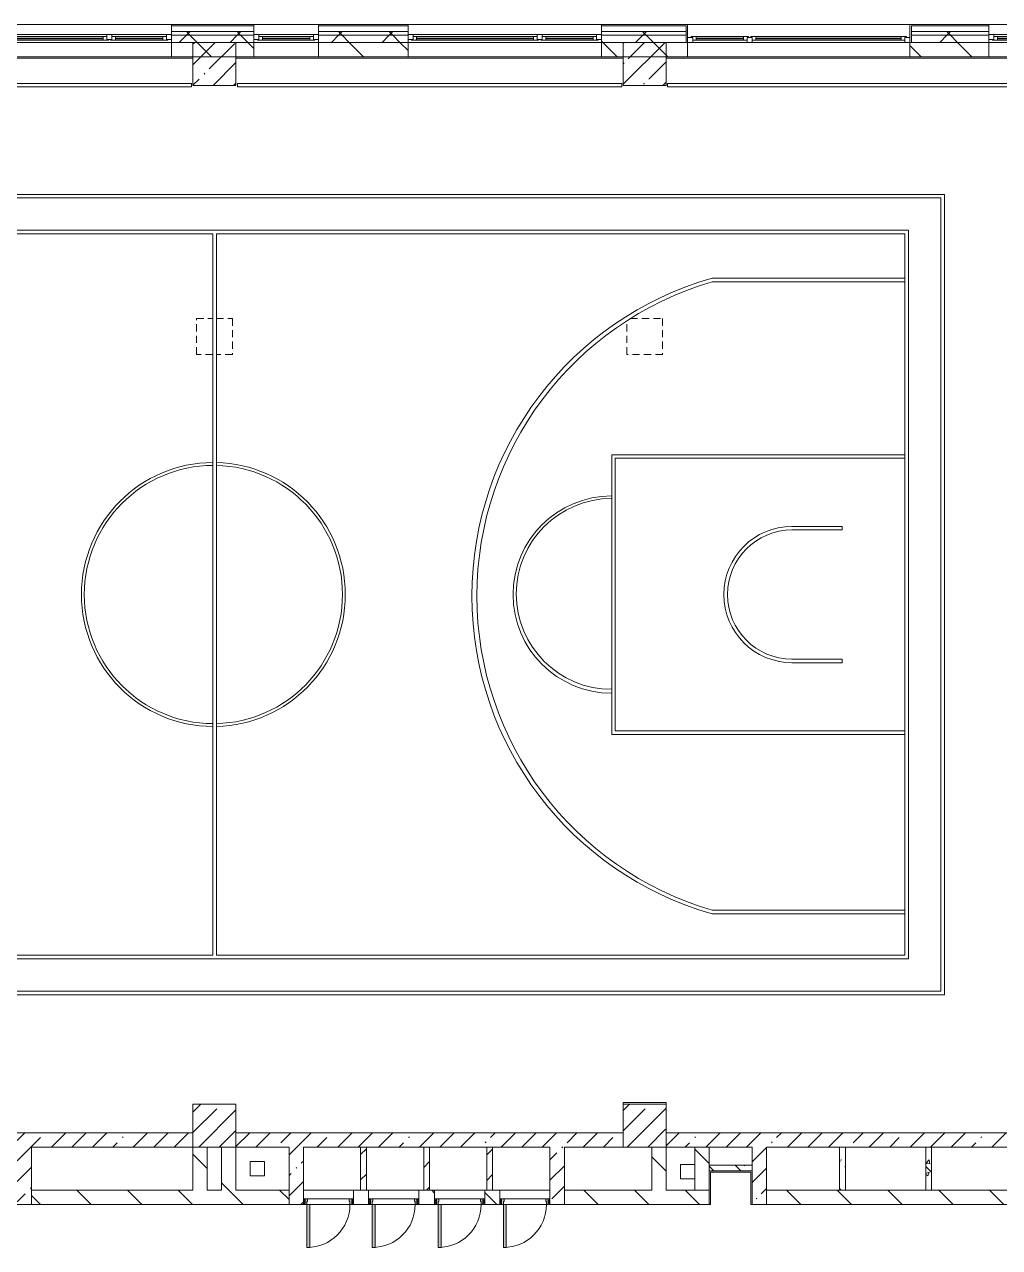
# Model space of a CAD drawing. Header units: millimetres. Extents: x 81663 to 277412, y -8553 to 29000.
# Drawn here: x 200038 to 213638, y 10300 to 27350 of the extents above; entities that cross this region are included whole.
import ezdxf

# ---------------------------------------------------------------- set-up
doc = ezdxf.new("R2010")
doc.units = ezdxf.units.MM
doc.linetypes.add('200_ШТРИХ__ш1_п0_6_', pattern=[160, 100, -60])
for name, color, linetype, lineweight in [('A-DETL-MBND', 7, '200_ШТРИХ__ш1_п0_6_', 9), ('A-GLAZ-2', 7, 'Continuous', 5), ('A-WALL', 7, 'Continuous', 9), ('A-WALL-4', 7, 'Continuous', 5), ('I-WALL-3', 7, 'Continuous', 5), ('S-COLS-1', 7, 'Continuous', 5)]:
    doc.layers.add(name, color=color, linetype=linetype, lineweight=lineweight)
for name, color, linetype, lineweight, true_color in [('A-DOOR-2', 7, 'Continuous', 5, 0xe2e2e2), ('A-DOOR-3', 7, 'Continuous', 5, 0xaaaaaa), ('A-DOOR-FRAM-1', 7, 'Continuous', 5, 0xe2e2e2), ('A-DOOR-FRAM-3', 7, 'Continuous', 5, 0xaaaaaa), ('A-FLOR-2', 7, 'Continuous', 5, 0xaaaaaa), ('I-WALL-5', 7, 'Continuous', 5, 0x787878)]:
    doc.layers.add(name, color=color, linetype=linetype, lineweight=lineweight, true_color=true_color)
pattern_1 = [(135, (148228.23, 0), (-353.5534, -353.5534), [])]
pattern_2 = [(45, (148228.23, 0), (-285.1231, 285.1231), []), (45, (148513.35, 0), (-285.1231, 285.1231), [504.031, -100.806, 16.764, -84.042])]
pattern_3 = [(45, (148228.23, 0), (-353.5534, 353.5534), []), (135, (148228.23, 0), (-353.5534, -353.5534), [])]
pattern_4 = [(135, (148228.23, 0), (-377.1708, -377.1708), [533.4, -88.9, 17.78, -88.9]), (135, (148228.23, 376.94), (-377.1708, -377.1708), []), (50, (148228.23, 0), (637.6445, -55.7866), [66.675, -733.425]), (355, (148228.2, 0), (-123.3494, 668.699), [53.34, -586.74]), (100.451, (148281.37, -4.65), (514.299, 612.908), [56.665, -623.315]), (46.184, (148228.2, 177.8), (948.776, -147.15), [100.012, -1100.137]), (96.636, (148307.3, 165.5), (830.909, 865.997), [84.998, -934.973]), (351.184, (148228.2, 177.8), (830.918, 865.988), [80.01, -880.11]), (21, (148317.13, 133.35), (530.6506, -357.9283), [66.675, -733.425]), (326, (148317.1, 133.35), (216.308, 644.6585), [53.34, -586.74]), (71.451, (148361.35, 103.5), (746.9596, 286.7243), [56.665, -623.315]), (37.5, (148228.23, 0), (10.8105, 295.9426), [16.764, -562.864, 16.764, -578.866, -588.962]), (37.5, (148228.23, 0), (10.8105, 295.9426), [-1175.258, 16.764, -572.198]), (7.5, (148228.23, 0), (233.8692, 350.6318), [16.764, -322.834, 16.764, -549.529, -224.472]), (7.5, (148228.23, 0), (233.8692, 350.6318), [-905.891, 16.764, -207.708]), (327.5, (148029.98, 0), (474.5678, -20.0513), [16.764, -205.486, 16.764, -676.656, -920.115]), (327.5, (148029.98, 0), (474.5678, -20.0513), [-915.67, 16.764, -903.351]), (317.5, (147941.1, 0), (518.4522, 88.9934), [16.764, -272.161, 16.764, -443.738, -653.415]), (317.5, (147941.1, 0), (518.4522, 88.9934), [-749.427, 16.764, -636.651])]
pattern_5 = [(45, (148228.23, 0), (-176.7767, 176.7767), [])]
pattern_6 = [(135, (1951.41, 164.685), (-14.14214, -14.14214), []), (225, (1951.41, 164.685), (14.14214, -14.14214), [])]
pattern_7 = [(45, (-171.384, 164.685), (-14.1421, 14.1421), []), (135, (-171.384, 164.685), (-14.1421, -14.1421), [])]

# ---------------------------------------------------------------- blocks, each defined once
blk = doc.blocks.new('BSC_Колонна _Прямоугольная - 600х600-23205375-2_5_3_птичка')
at = {"layer": 'S-COLS-1'}
h = blk.add_hatch(dxfattribs=at)
h.set_pattern_fill('FP_65', color=256, style=0, pattern_type=2)
h.set_pattern_definition([(45, (-54460, -12000), (-285.123, 285.123), []), (45, (-54174.88, -12000), (-285.123, 285.123), [504.031, -100.806, 16.764, -84.042])])
h.paths.add_polyline_path([(-300, -300), (300, -300), (300, 300), (-300, 300)])
for p, q in [((300, 300), (-300, 300)), ((-300, 300), (-300, -300)), ((300, -300), (300, 300)), ((-300, -300), (300, -300))]:
    blk.add_line(p, q, dxfattribs=at)
blk = doc.blocks.new('BSC_Колонна _Прямоугольная - 600х600-V43-2_5_3_птичка')
at = {"layer": 'S-COLS-1'}
h = blk.add_hatch(dxfattribs=at)
h.set_pattern_fill('FP_80', color=256, style=0, pattern_type=2)
h.set_pattern_definition([(45, (-60460, -12000), (-285.1231, 285.1231), []), (45, (-60174.88, -12000), (-285.1231, 285.1231), [504.031, -100.806, 16.764, -84.042])])
h.paths.add_polyline_path([(-300, -300), (300, -300), (300, 300), (-300, 300), (-300, -201)])
for p, q in [((300, 300), (-300, 300)), ((-300, 300), (-300, -300)), ((300, -300), (300, 300)), ((-300, -300), (300, -300))]:
    blk.add_line(p, q, dxfattribs=at)
blk = doc.blocks.new('120_Окно_СКБ_2Ст - 120_Окно_СКБ_2Ст 2700х2500 _мал створка справа_ 2-23206922-2_5_3_птичка')
at = {"layer": 'A-GLAZ-2'}
for p, q in [((-1350, -75), (-1350, -5)), ((-1350, -5), (-1280, -5)), ((1350, -5), (-1350, -5)), ((-1280, -75), (-1350, -75)), ((-1350, -75), (-1300, -75)), ((-1280, -75), (-1300, -75)), ((-1300, -75), (-1300, -85)), ((-1300, -85), (470, -85)), ((470, -85), (-1300, -85)), ((-1280, -5), (-1280, -75)), ((450, -35), (-1280, -35)), ((-1280, -35), (-1280, -75)), ((-1230, -85), (-1230, -35)), ((-1230, -55), (400, -55)), ((400, -65), (-1230, -65)), ((400, -85), (400, -35)), ((450, -75), (450, -5)), ((450, -5), (520, -5)), ((450, -75), (450, -35)), ((520, -75), (450, -75)), ((470, -75), (450, -75)), ((470, -75), (500, -75)), ((470, -85), (470, -75)), ((520, -75), (500, -75)), ((500, -75), (500, -85)), ((500, -85), (1300, -85)), ((1300, -85), (500, -85)), ((520, -5), (520, -75)), ((1280, -35), (520, -35)), ((520, -35), (520, -75)), ((570, -85), (570, -35)), ((570, -55), (1230, -55)), ((1230, -65), (570, -65)), ((1230, -85), (1230, -35)), ((1280, -75), (1280, -5)), ((1280, -5), (1350, -5)), ((1280, -75), (1280, -35)), ((1350, -75), (1280, -75)), ((1300, -75), (1280, -75)), ((1300, -75), (1350, -75)), ((1300, -85), (1300, -75)), ((1350, -5), (1350, -75))]:
    blk.add_line(p, q, dxfattribs=at)
blk = doc.blocks.new('120_Окно_СКБ_2Ст - 120_Окно_СКБ_2Ст 3100х2500 _мал_створка слева_ 2-19089248-2_5_3_птичка')
at = {"layer": 'A-GLAZ-2'}
for p, q in [((-1550, -75), (-1550, -5)), ((-1550, -5), (-1480, -5)), ((1550, -5), (-1550, -5)), ((-1480, -75), (-1550, -75)), ((-1550, -75), (-1500, -75)), ((-1480, -75), (-1500, -75)), ((-1500, -75), (-1500, -85)), ((-1500, -85), (670, -85)), ((670, -85), (-1500, -85)), ((-1480, -5), (-1480, -75)), ((650, -35), (-1480, -35)), ((-1480, -35), (-1480, -75)), ((-1430, -85), (-1430, -35)), ((-1430, -55), (600, -55)), ((600, -65), (-1430, -65)), ((600, -85), (600, -35)), ((650, -75), (650, -5)), ((650, -5), (720, -5)), ((650, -75), (650, -35)), ((720, -75), (650, -75)), ((670, -75), (650, -75)), ((670, -75), (700, -75)), ((670, -85), (670, -75)), ((720, -75), (700, -75)), ((700, -75), (700, -85)), ((700, -85), (1500, -85)), ((1500, -85), (700, -85)), ((720, -5), (720, -75)), ((1480, -35), (720, -35)), ((720, -35), (720, -75)), ((770, -85), (770, -35)), ((770, -55), (1430, -55)), ((1430, -65), (770, -65)), ((1430, -85), (1430, -35)), ((1480, -75), (1480, -5)), ((1480, -5), (1550, -5)), ((1480, -75), (1480, -35)), ((1550, -75), (1480, -75)), ((1500, -75), (1480, -75)), ((1500, -75), (1550, -75)), ((1500, -85), (1500, -75)), ((1550, -5), (1550, -75))]:
    blk.add_line(p, q, dxfattribs=at)
blk = doc.blocks.new('120_Окно_СКБ_2Ст - 120_Окно_СКБ_2Ст 3100х2500 _мал_створка слева_-22274797-2_5_3_птичка')
at = {"layer": 'A-GLAZ-2'}
for p, q in [((-1550, 45), (-1550, 115)), ((-1550, 115), (-1480, 115)), ((1550, 115), (-1550, 115)), ((-1480, 45), (-1550, 45)), ((-1550, 45), (-1500, 45)), ((-1480, 45), (-1500, 45)), ((-1500, 45), (-1500, 35)), ((-1500, 35), (670, 35)), ((670, 35), (-1500, 35)), ((-1480, 115), (-1480, 45)), ((650, 85), (-1480, 85)), ((-1480, 85), (-1480, 45)), ((-1430, 35), (-1430, 85)), ((-1430, 65), (600, 65)), ((600, 55), (-1430, 55)), ((600, 35), (600, 85)), ((650, 45), (650, 115)), ((650, 115), (720, 115)), ((650, 45), (650, 85)), ((720, 45), (650, 45)), ((670, 45), (650, 45)), ((670, 45), (700, 45)), ((670, 35), (670, 45)), ((720, 45), (700, 45)), ((700, 45), (700, 35)), ((700, 35), (1500, 35)), ((1500, 35), (700, 35)), ((720, 115), (720, 45)), ((1480, 85), (720, 85)), ((720, 85), (720, 45)), ((770, 35), (770, 85)), ((770, 65), (1430, 65)), ((1430, 55), (770, 55)), ((1430, 35), (1430, 85)), ((1480, 45), (1480, 115)), ((1480, 115), (1550, 115)), ((1480, 45), (1480, 85)), ((1550, 45), (1480, 45)), ((1500, 45), (1480, 45)), ((1500, 45), (1550, 45)), ((1500, 35), (1500, 45)), ((1550, 115), (1550, 45))]:
    blk.add_line(p, q, dxfattribs=at)
blk = doc.blocks.new('BSC_Колонна _Прямоугольная - 500х500-33455413-2_5_3_птичка')
at = {"layer": 'A-DETL-MBND'}
for p, q in [((-250, 250), (-23, 250)), ((-250, -250), (-250, 250)), ((27, 250), (250, 250)), ((250, 250), (250, -250)), ((-23, -250), (-250, -250)), ((250, -250), (27, -250))]:
    blk.add_line(p, q, dxfattribs=at)
blk = doc.blocks.new('120_Окно_СКБ_1Ст - 120_Окно_СКБ_1Ст 900х2500_h_-19906774-2_5_3_птичка')
at = {"layer": 'A-GLAZ-2'}
for p, q in [((-450, -75), (-450, -5)), ((-450, -5), (-380, -5)), ((450, -5), (-450, -5)), ((-380, -75), (-450, -75)), ((-450, -75), (-400, -75)), ((-380, -75), (-400, -75)), ((-400, -75), (-400, -85)), ((-400, -85), (400, -85)), ((400, -85), (-400, -85)), ((-380, -5), (-380, -75)), ((380, -35), (-380, -35)), ((-380, -35), (-380, -75)), ((-330, -85), (-330, -35)), ((-330, -55), (330, -55)), ((330, -65), (-330, -65)), ((330, -85), (330, -35)), ((380, -75), (380, -5)), ((380, -5), (450, -5)), ((380, -75), (380, -35)), ((450, -75), (380, -75)), ((400, -75), (380, -75)), ((400, -75), (450, -75)), ((400, -85), (400, -75)), ((450, -5), (450, -75))]:
    blk.add_line(p, q, dxfattribs=at)
blk = doc.blocks.new('110_Дверь_СКБ_1Ст - д-18 700x2100h_Технический шкаф ЭОМ и СС-V96-2_5_3_птичка')
at = {"layer": 'A-DOOR-2'}
h = blk.add_hatch(color=256, dxfattribs=at)
h.paths.add_polyline_path([(-312.5, 100), (-312.5, 20), (-277.5, 20), (-277.5, 60), (-287.5, 60), (-287.5, 100), (-300.5, 100)])
h.paths.add_polyline_path([(312.5, 100), (312.5, 60), (302.5, 60), (302.5, 20), (337.5, 20), (337.5, 100)])
at = {"layer": 'A-DOOR-3'}
h = blk.add_hatch(dxfattribs=at)
h.set_pattern_fill('FP_121', color=256, style=0, pattern_type=2)
h.set_pattern_definition(pattern_6)
h.paths.add_polyline_path([(362.5, 100), (337.5, 100), (337.5, 20), (362.5, 20)])
at = {"layer": 'A-DOOR-FRAM-1'}
blk.add_hatch(color=256, dxfattribs=at).paths.add_polyline_path([(272.5, 700), (272.5, 100), (312.5, 100), (312.5, 700)])
at = {"layer": 'A-DOOR-FRAM-3'}
h = blk.add_hatch(dxfattribs=at)
h.set_pattern_fill('FP_122', color=256, style=0, pattern_type=2)
h.set_pattern_definition(pattern_7)
h.paths.add_polyline_path([(-312.5, 100), (-337.5, 100), (-337.5, 20), (-312.5, 20)])
at = {"layer": 'A-DOOR-3'}
for p, q in [((312.5, 700), (272.5, 700)), ((272.5, 700), (272.5, 100)), ((312.5, 100), (312.5, 700)), ((272.5, 100), (312.5, 100))]:
    blk.add_line(p, q, dxfattribs=at)
blk.add_arc((312.5, 100), 600, 90, 180, dxfattribs=at)
at = {"layer": 'A-DOOR-FRAM-3'}
for p, q in [((-312.5, 100), (-337.5, 100)), ((-337.5, 100), (-337.5, 20)), ((-337.5, 20), (-312.5, 20)), ((-287.5, 100), (-312.5, 100)), ((-312.5, 100), (-312.5, 20)), ((-312.5, 20), (-312.5, 100)), ((-312.5, 20), (-277.5, 20)), ((-287.5, 60), (-287.5, 100)), ((-287.5, 100), (272.5, 100)), ((-277.5, 60), (-287.5, 60)), ((-277.5, 20), (-277.5, 60)), ((302.5, 20), (-277.5, 20)), ((312.5, 60), (302.5, 60)), ((302.5, 60), (302.5, 20)), ((302.5, 20), (337.5, 20)), ((312.5, 100), (312.5, 60)), ((337.5, 100), (312.5, 100)), ((337.5, 20), (337.5, 100)), ((362.5, 100), (337.5, 100)), ((337.5, 100), (337.5, 20)), ((337.5, 20), (362.5, 20)), ((362.5, 20), (362.5, 100))]:
    blk.add_line(p, q, dxfattribs=at)
blk = doc.blocks.new('110_Дверь_СКБ_1Ст - д-18 700x2100h_Технический шкаф ЭОМ и СС-V97-2_5_3_птичка')
at = {"layer": 'A-DOOR-2'}
h = blk.add_hatch(color=256, dxfattribs=at)
h.paths.add_polyline_path([(312.5, 100), (312.5, 60), (302.5, 60), (302.5, 20), (337.5, 20), (337.5, 100)])
h.paths.add_polyline_path([(-287.5, 100), (-312.5, 100), (-312.5, 20), (-277.5, 20), (-277.5, 60), (-287.5, 60)])
at = {"layer": 'A-DOOR-3'}
h = blk.add_hatch(dxfattribs=at)
h.set_pattern_fill('FP_121', color=256, style=0, pattern_type=2)
h.set_pattern_definition(pattern_6)
h.paths.add_polyline_path([(362.5, 100), (337.5, 100), (337.5, 20), (362.5, 20)])
at = {"layer": 'A-DOOR-FRAM-1'}
blk.add_hatch(color=256, dxfattribs=at).paths.add_polyline_path([(272.5, 700), (272.5, 100), (312.5, 100), (312.5, 700)])
at = {"layer": 'A-DOOR-FRAM-3'}
h = blk.add_hatch(dxfattribs=at)
h.set_pattern_fill('FP_122', color=256, style=0, pattern_type=2)
h.set_pattern_definition(pattern_7)
h.paths.add_polyline_path([(-318, 100), (-337.5, 100), (-337.5, 20), (-312.5, 20), (-312.5, 100)])
at = {"layer": 'A-DOOR-3'}
for p, q in [((312.5, 700), (272.5, 700)), ((272.5, 700), (272.5, 100)), ((312.5, 100), (312.5, 700)), ((272.5, 100), (312.5, 100))]:
    blk.add_line(p, q, dxfattribs=at)
blk.add_arc((312.5, 100), 600, 90, 180, dxfattribs=at)
at = {"layer": 'A-DOOR-FRAM-3'}
for p, q in [((-312.5, 100), (-337.5, 100)), ((-337.5, 100), (-337.5, 20)), ((-337.5, 20), (-312.5, 20)), ((-287.5, 100), (-312.5, 100)), ((-312.5, 100), (-312.5, 20)), ((-312.5, 20), (-312.5, 100)), ((-312.5, 20), (-277.5, 20)), ((-287.5, 60), (-287.5, 100)), ((-287.5, 100), (272.5, 100)), ((-277.5, 60), (-287.5, 60)), ((-277.5, 20), (-277.5, 60)), ((302.5, 20), (-277.5, 20)), ((312.5, 60), (302.5, 60)), ((302.5, 60), (302.5, 20)), ((302.5, 20), (337.5, 20)), ((312.5, 100), (312.5, 60)), ((337.5, 100), (312.5, 100)), ((337.5, 20), (337.5, 100)), ((362.5, 100), (337.5, 100)), ((337.5, 100), (337.5, 20)), ((337.5, 20), (362.5, 20)), ((362.5, 20), (362.5, 100))]:
    blk.add_line(p, q, dxfattribs=at)
blk = doc.blocks.new('BSC_Колонна _Прямоугольная - 500х500-V108-2_5_3_птичка')
at = {"layer": 'A-DETL-MBND'}
for p, q in [((-250, -250), (-250, 216)), ((-198, 250), (250, 250)), ((250, 250), (250, -250)), ((250, -250), (-250, -250))]:
    blk.add_line(p, q, dxfattribs=at)

msp = doc.modelspace()

# ---------------------------------------------------------------- hatches: boundary and pattern name
at = {"layer": 'A-WALL-4'}
h = msp.add_hatch(dxfattribs=at)
h.set_pattern_fill('FP_48', color=256, style=0, pattern_type=2)
h.set_pattern_definition(pattern_3)
h.paths.add_polyline_path([(233088.2, 27200), (233088.2, 27250), (228578.2, 27250), (228578.2, 27200), (232416.9, 27200)])
h.paths.add_polyline_path([(224996.7, 27200), (226078.2, 27200), (226078.2, 27250), (224568.2, 27250), (224568.2, 27200)])
h.paths.add_polyline_path([(212408.2, 27200), (213488.2, 27200), (213488.2, 27250), (212408.2, 27250)])
h.paths.add_polyline_path([(215721.5, 27200), (216188.2, 27200), (216185.3, 27250), (214388.2, 27250), (214388.2, 27200), (214794, 27200)])
h.paths.add_polyline_path([(217088.2, 27200), (222468.2, 27200), (222468.2, 27250), (217088.2, 27250)])
h.paths.add_polyline_path([(204591.3, 27200), (205388.2, 27200), (205388.2, 27250), (204138.1, 27250), (204138.1, 27200)])
h.paths.add_polyline_path([(202736.2, 27200), (203238.1, 27200), (203238.1, 27250), (202088.4, 27250), (202088.4, 27200)])
h.paths.add_polyline_path([(208088.2, 27200), (209268.2, 27200), (209268.2, 27250), (208088.2, 27250)])
h.paths.add_polyline_path([(198098.6, 27200), (198988.4, 27200), (198988.4, 27250), (197888.5, 27250), (197888.5, 27200)])
h.paths.add_polyline_path([(196988.5, 27200), (196988.5, 27250), (195735.2, 27250), (195735.2, 27200), (196243.6, 27200)])
h.paths.add_polyline_path([(192635.2, 27200), (192635.2, 27250), (190238.2, 27250), (190238.2, 27200), (191606, 27200)])
h = msp.add_hatch(dxfattribs=at)
h.set_pattern_fill('FP_48', color=256, style=0, pattern_type=2)
h.set_pattern_definition(pattern_3)
h.paths.add_polyline_path([(232428.2, 27100), (233088.2, 27100), (233088.2, 27200), (228578.2, 27200), (228578.2, 27100), (232416.9, 27100)])
h.paths.add_polyline_path([(214794, 27100), (216188.2, 27100), (216185.3, 27200), (214388.2, 27200), (214388.2, 27100)])
h.paths.add_polyline_path([(213488.2, 27100), (213488.2, 27200), (212408.2, 27200), (212408.2, 27100), (213183.4, 27100)])
h.paths.add_polyline_path([(226078.2, 27100), (226078.2, 27200), (224568.2, 27200), (224568.2, 27100), (225924.2, 27100)])
h.paths.add_polyline_path([(217088.2, 27100), (222468.2, 27100), (222468.2, 27200), (217088.2, 27200)])
h.paths.add_polyline_path([(209228.9, 27100), (209268.2, 27100), (209268.2, 27200), (208088.2, 27200), (208088.2, 27100), (208983.4, 27100)])
h.paths.add_polyline_path([(202088.4, 27100), (203238.1, 27100), (203238.1, 27200), (202088.4, 27200)])
h.paths.add_polyline_path([(205055, 27100), (205388.2, 27100), (205388.2, 27200), (204138.1, 27200), (204138.1, 27100), (204591.3, 27100)])
h.paths.add_polyline_path([(196988.5, 27100), (196988.5, 27200), (195735.2, 27200), (195735.2, 27100), (196243.6, 27100)])
h.paths.add_polyline_path([(192635.2, 27100), (192635.2, 27200), (190288.2, 27200), (190288.2, 27100), (191606, 27100)])
h.paths.add_polyline_path([(197888.5, 27100), (198988.4, 27100), (198988.4, 27200), (197888.5, 27200)])
at = {"layer": 'I-WALL-3'}
h = msp.add_hatch(dxfattribs=at)
h.set_pattern_fill('FP_59', color=256, style=0, pattern_type=2)
h.set_pattern_definition(pattern_1)
h.paths.add_polyline_path([(229634.3, 26900), (232428.2, 26900), (232428.2, 27100), (229378.2, 27100), (229378.2, 26900)])
h.paths.add_polyline_path([(228878.2, 26900), (228878.2, 27100), (228578.2, 27100), (228578.2, 26900), (228706.8, 26900)])
h.paths.add_polyline_path([(218504.1, 26900), (218538.2, 26900), (218538.2, 27100), (217088.2, 27100), (217088.2, 26900), (217576.5, 26900)])
h.paths.add_polyline_path([(219431.6, 26900), (221768.2, 26900), (221768.2, 27100), (219038.2, 27100), (219038.2, 26900)])
h.paths.add_polyline_path([(214988.2, 26900), (216188.2, 26900), (216185.3, 27100), (214988.2, 27100)])
h.paths.add_polyline_path([(224568.2, 26900), (224978.2, 26900), (224978.2, 27100), (224568.2, 27100)])
h.paths.add_polyline_path([(226078.2, 26900), (226078.2, 27100), (225478.2, 27100), (225478.2, 26900), (225924.2, 26900)])
h.paths.add_polyline_path([(222468.2, 26900), (222468.2, 27100), (222268.2, 27100), (222268.2, 26900)])
h.paths.add_polyline_path([(204138.1, 26900), (205388.2, 26900), (205388.2, 27100), (204138.1, 27100)])
h.paths.add_polyline_path([(208088.2, 26900), (209288.2, 26900), (209288.2, 27100), (208088.2, 27100)])
h.paths.add_polyline_path([(202736.2, 26900), (203238.1, 26900), (203238.1, 27100), (202088.4, 27100), (202088.4, 26900)])
h.paths.add_polyline_path([(212693, 26900), (213488.2, 26900), (213488.2, 27100), (212388.2, 27100), (212388.2, 26900)])
h.paths.add_polyline_path([(198593, 26900), (198988.4, 26900), (198988.4, 27100), (198593, 27100)])
h = msp.add_hatch(dxfattribs=at)
h.set_pattern_fill('FP_56', color=256, style=0, pattern_type=2)
h.set_pattern_definition(pattern_2)
h.paths.add_polyline_path([(199938.2, 10900), (200138.2, 10900), (200138.2, 11900), (199938.2, 11900), (199938.2, 11100)])
h = msp.add_hatch(dxfattribs=at)
h.set_pattern_fill('FP_56', color=256, style=0, pattern_type=2)
h.set_pattern_definition(pattern_2)
h.paths.add_polyline_path([(202388.2, 11700), (202388.2, 11900), (200138.2, 11900), (200138.2, 11700), (200881.2, 11700)])
h = msp.add_hatch(dxfattribs=at)
h.set_pattern_fill('FP_56', color=256, style=0, pattern_type=2)
h.set_pattern_definition(pattern_2)
h.paths.add_polyline_path([(203928.2, 11700), (208388.2, 11700), (208388.2, 11900), (202988.2, 11900), (202988.2, 11700), (203728.2, 11700)])
h.paths.add_polyline_path([(210156.4, 11700), (214388.2, 11700), (214388.2, 11900), (208988.2, 11900), (208988.2, 11700), (209588.2, 11700)])
h = msp.add_hatch(dxfattribs=at)
h.set_pattern_fill('FP_59', color=256, style=0, pattern_type=2)
h.set_pattern_definition(pattern_1)
h.paths.add_polyline_path([(202588.2, 11100), (202588.2, 11700), (202388.2, 11700), (202388.2, 11100)])
h = msp.add_hatch(dxfattribs=at)
h.set_pattern_fill('FP_59', color=256, style=0, pattern_type=2)
h.set_pattern_definition(pattern_1)
h.paths.add_polyline_path([(202788.2, 11100), (202988.2, 11100), (202988.2, 11700), (202788.2, 11700), (202788.2, 11221)])
h = msp.add_hatch(dxfattribs=at)
h.set_pattern_fill('FP_56', color=256, style=0, pattern_type=2)
h.set_pattern_definition(pattern_2)
h.paths.add_polyline_path([(203728.2, 10900), (203928.2, 10900), (203928.2, 11700), (203728.2, 11700), (203728.2, 10980)])
h = msp.add_hatch(dxfattribs=at)
h.set_pattern_fill('FP_60', color=256, style=0, pattern_type=2)
h.set_pattern_definition(pattern_5)
h.paths.add_polyline_path([(204807.5, 11100), (204807.5, 11700), (204727.5, 11700), (204727.5, 11100)])
h = msp.add_hatch(dxfattribs=at)
h.set_pattern_fill('FP_60', color=256, style=0, pattern_type=2)
h.set_pattern_definition(pattern_5)
h.paths.add_polyline_path([(205687.5, 11100), (205687.5, 11700), (205607.5, 11700), (205607.5, 11100)])
h = msp.add_hatch(dxfattribs=at)
h.set_pattern_fill('FP_60', color=256, style=0, pattern_type=2)
h.set_pattern_definition(pattern_5)
h.paths.add_polyline_path([(206567.5, 11100), (206567.5, 11700), (206487.5, 11700), (206487.5, 11100)])
h = msp.add_hatch(dxfattribs=at)
h.set_pattern_fill('FP_56', color=256, style=0, pattern_type=2)
h.set_pattern_definition(pattern_2)
h.paths.add_polyline_path([(207568.2, 10900), (207568.2, 11700), (207368.2, 11700), (207373.8, 10900)])
h = msp.add_hatch(dxfattribs=at)
h.set_pattern_fill('FP_59', color=256, style=0, pattern_type=2)
h.set_pattern_definition(pattern_1)
h.paths.add_polyline_path([(208988.2, 11100), (208988.2, 11700), (208788.2, 11700), (208788.2, 11100)])
h = msp.add_hatch(dxfattribs=at)
h.set_pattern_fill('FP_59', color=256, style=0, pattern_type=2)
h.set_pattern_definition(pattern_1)
h.paths.add_polyline_path([(209588.2, 11100), (209588.2, 11700), (209388.2, 11700), (209388.2, 11100)])
h = msp.add_hatch(dxfattribs=at)
h.set_pattern_fill('FP_59', color=256, style=0, pattern_type=2)
h.set_pattern_definition(pattern_1)
h.paths.add_polyline_path([(209388.2, 10900), (209588.2, 10900), (209588.2, 11700), (209388.2, 11700), (209388.2, 11100)])
h = msp.add_hatch(dxfattribs=at)
h.set_pattern_fill('FP_56', color=256, style=0, pattern_type=2)
h.set_pattern_definition(pattern_2)
h.paths.add_polyline_path([(210188.2, 10900), (210388.2, 10900), (210388.2, 11700), (210188.2, 11700), (210188.2, 11100)])
h = msp.add_hatch(dxfattribs=at)
h.set_pattern_fill('FP_59', color=256, style=0, pattern_type=2)
h.set_pattern_definition(pattern_1)
h.paths.add_polyline_path([(209388.2, 10900), (209388.2, 11100), (207568.2, 11100), (207568.2, 10900), (208301.3, 10900)])
h.paths.add_polyline_path([(202736.2, 10900), (203728.2, 10900), (203728.2, 11100), (200138.2, 11100), (200138.2, 10900), (200881.2, 10900)])
h.paths.add_polyline_path([(204628.2, 10900), (204838.2, 10900), (204838.2, 11100), (204628.2, 11100), (204628.2, 10980)])
h.paths.add_polyline_path([(206458.2, 10900), (206668.2, 10900), (206668.2, 11100), (206458.2, 11100), (206458.2, 10980)])
h.paths.add_polyline_path([(205758.2, 10900), (205758.2, 11100), (205538.2, 11100), (205538.2, 10900)])
h.paths.add_polyline_path([(195488.9, 10900), (199938.2, 10900), (199938.2, 11100), (195488.9, 11100)])
h = msp.add_hatch(dxfattribs=at)
h.set_pattern_fill('FP_59', color=256, style=0, pattern_type=2)
h.set_pattern_definition(pattern_1)
h.paths.add_polyline_path([(214788.2, 10900), (214788.2, 11100), (210388.2, 11100), (210388.2, 10900), (212011.4, 10900)])
at = {"layer": 'I-WALL-5'}
h = msp.add_hatch(dxfattribs=at)
h.set_pattern_fill('FP_69', color=256, style=0, pattern_type=2)
h.set_pattern_definition(pattern_4)
h.paths.add_polyline_path([(211488.2, 11100), (211488.2, 11700), (211408.2, 11700), (211408.2, 11100)])
h = msp.add_hatch(dxfattribs=at)
h.set_pattern_fill('FP_69', color=256, style=0, pattern_type=2)
h.set_pattern_definition(pattern_4)
h.paths.add_polyline_path([(212688.2, 11100), (212688.2, 11700), (212608.2, 11700), (212608.2, 11100)])
h = msp.add_hatch(dxfattribs=at)
h.set_pattern_fill('FP_69', color=256, style=0, pattern_type=2)
h.set_pattern_definition(pattern_4)
h.paths.add_polyline_path([(210188.2, 11370), (210188.2, 11450), (209588.2, 11450), (209588.2, 11370), (210156.4, 11370)])
at = {"layer": 'S-COLS-1'}
h = msp.add_hatch(dxfattribs=at)
h.set_pattern_fill('FP_56', color=256, style=0, pattern_type=2)
h.set_pattern_definition(pattern_2)
h.paths.add_polyline_path([(202988.2, 26500), (202988.2, 27100), (202388.2, 27100), (202388.2, 26500), (202736.2, 26500)])
h = msp.add_hatch(dxfattribs=at)
h.set_pattern_fill('FP_56', color=256, style=0, pattern_type=2)
h.set_pattern_definition(pattern_2)
h.paths.add_polyline_path([(208988.2, 26500), (208988.2, 27100), (208388.2, 27100), (208388.2, 26500)])

# ---------------------------------------------------------------- linework, layer by layer
at = {"layer": 'A-FLOR-2'}
for p, q in [((212868.2, 24981.3), (192511.9, 24981.3)), ((192561.9, 24931.3), (212818.2, 24931.3)), ((212818.2, 24931.3), (212818.2, 13874.4)), ((212868.2, 13824.4), (212868.2, 24981.3)), ((212368.2, 24481.3), (193011.9, 24481.3)), ((193061.9, 24431.3), (202665, 24431.3)), ((202665, 24431.3), (202665, 14374.4)), ((202715, 14374.4), (202715, 24431.3)), ((202715, 24431.3), (212318.2, 24431.3)), ((212318.2, 24431.3), (212318.2, 14374.4)), ((212368.2, 14324.4), (212368.2, 24481.3)), ((212318.2, 23812.8), (209628.5, 23812.8)), ((209628.5, 23762.8), (212318.2, 23762.8)), ((208228.5, 21352.8), (208228.5, 17452.8)), ((212318.2, 21352.8), (208228.5, 21352.8)), ((208278.5, 17502.8), (208278.5, 21302.8)), ((208278.5, 21302.8), (212318.2, 21302.8)), ((211443.2, 20352.8), (210743.2, 20352.8)), ((210743.2, 20302.8), (211443.2, 20302.8)), ((211443.2, 20302.8), (211443.2, 20352.8)), ((211443.2, 18502.8), (210743.2, 18502.8)), ((210743.2, 18452.8), (211443.2, 18452.8)), ((211443.2, 18452.8), (211443.2, 18502.8)), ((208228.5, 17452.8), (212318.2, 17452.8)), ((212318.2, 17502.8), (208278.5, 17502.8)), ((212318.2, 15002.8), (209628.5, 15002.8)), ((209628.5, 14952.8), (212318.2, 14952.8)), ((193011.9, 14324.4), (212368.2, 14324.4)), ((202665, 14374.4), (193061.9, 14374.4)), ((212318.2, 14374.4), (202715, 14374.4)), ((192511.9, 13824.4), (212868.2, 13824.4)), ((212818.2, 13874.4), (192561.9, 13874.4)), ((208388.2, 12300), (208388.2, 12320)), ((208388.2, 12320), (208988.2, 12320)), ((208988.2, 12320), (208988.2, 12300)), ((203188.2, 11500), (203388.2, 11500)), ((203188.2, 11300), (203188.2, 11500)), ((203388.2, 11500), (203388.2, 11300)), ((209188.2, 11457), (209388.2, 11457)), ((209188.2, 11257), (209188.2, 11457)), ((203388.2, 11300), (203188.2, 11300)), ((209388.2, 11257), (209188.2, 11257)), ((210167.2, 11350), (209608.2, 11350)), ((209608.2, 11350), (209608.2, 10900)), ((210167.2, 10900), (210167.2, 11350)), ((209608.2, 10900), (209588.2, 10900)), ((210188.2, 10900), (210167.2, 10900))]:
    msp.add_line(p, q, dxfattribs=at)
for centre, radius, start, end in [((210883.2, 19382.8), 4604.2, 105.81331, 254.18669), ((210912.8, 19382.8), 4564.4, 106.34112, 253.65888), ((202673.4, 19403.3), 1840, 90.26005, 180), ((202673.4, 19403.3), 1800, 90.26583, 180), ((202673.4, 19403.3), 1840, 0, 88.70133), ((202673.4, 19403.3), 1800, 0, 88.67247), ((208228.5, 19402.8), 1375, 90, 270), ((208228.5, 19411.7), 1330, 90, 270), ((210743.2, 19402.8), 950, 90, 270), ((210743.2, 19402.8), 900, 90, 270), ((202673.4, 19403.3), 1840, 180, 269.73995), ((202673.4, 19403.3), 1800, 180, 269.73417), ((202673.4, 19403.3), 1800, 271.32753, 360), ((202673.4, 19403.3), 1840, 271.29867, 360)]:
    msp.add_arc(centre, radius, start, end, dxfattribs=at)
at = {"layer": 'A-WALL'}
for p, q in [((203238.1, 27330), (202088.4, 27330)), ((205388.2, 27330), (204138.1, 27330)), ((209268.2, 27330), (208088.2, 27330)), ((209268.2, 27100), (209268.2, 27330)), ((212408.2, 27330), (212408.2, 27100)), ((213488.2, 27330), (212408.2, 27330)), ((203238.1, 27250), (202088.4, 27250)), ((203238.1, 27200), (202088.4, 27200)), ((205388.2, 27250), (204138.1, 27250)), ((205388.2, 27200), (204138.1, 27200)), ((209268.2, 27250), (208088.2, 27250)), ((209268.2, 27200), (208088.2, 27200)), ((213488.2, 27250), (212408.2, 27250)), ((213488.2, 27200), (212408.2, 27200)), ((203238.1, 27100), (202088.4, 27100)), ((205388.2, 27100), (204138.1, 27100)), ((209288.2, 27100), (208088.2, 27100)), ((213488.2, 27100), (212388.2, 27100)), ((204807.5, 11700), (204727.5, 11700)), ((205687.5, 11700), (205607.5, 11700)), ((206567.5, 11700), (206487.5, 11700)), ((209588.2, 11700), (209388.2, 11700)), ((211488.2, 11700), (211408.2, 11700)), ((212688.2, 11700), (212608.2, 11700)), ((209588.2, 11370), (209588.2, 11450)), ((210188.2, 11370), (210188.2, 11450)), ((200138.2, 10900), (200138.2, 11100)), ((203728.2, 10900), (203728.2, 11100)), ((204727.5, 11100), (204807.5, 11100)), ((205607.5, 11100), (205687.5, 11100)), ((206487.5, 11100), (206567.5, 11100)), ((207568.2, 10900), (207568.2, 11100)), ((210388.2, 10900), (210388.2, 11100)), ((211408.2, 11100), (211488.2, 11100)), ((212608.2, 11100), (212688.2, 11100))]:
    msp.add_line(p, q, dxfattribs=at)
at = {"layer": 'A-WALL-4'}
for p, q in [((190138.2, 27350), (203238.1, 27350)), ((202088.4, 27350), (202088.4, 27100)), ((203238.1, 27100), (203238.1, 27350)), ((241538.2, 27350), (203238.1, 27350)), ((204138.1, 27350), (204138.1, 27100)), ((205388.2, 27100), (205388.2, 27350)), ((208088.2, 27350), (208088.2, 27100)), ((209288.2, 27100), (209288.2, 27350)), ((212388.2, 27350), (212388.2, 27100)), ((213488.2, 27100), (213488.2, 27350))]:
    msp.add_line(p, q, dxfattribs=at)
at = {"layer": 'I-WALL-3'}
for p, q in [((198988.4, 27100), (202088.4, 27100)), ((202088.4, 27100), (202088.4, 26900)), ((203238.1, 26900), (203238.1, 27100)), ((203238.1, 27100), (204138.1, 27100)), ((204138.1, 27100), (204138.1, 26900)), ((205388.2, 26900), (205388.2, 27100)), ((205388.2, 27100), (208088.2, 27100)), ((208088.2, 27100), (208088.2, 26900)), ((209288.2, 26900), (209288.2, 27100)), ((209288.2, 27100), (212388.2, 27100)), ((212388.2, 27100), (212388.2, 26900)), ((213488.2, 26900), (213488.2, 27100)), ((213488.2, 27100), (214368.2, 27100)), ((202388.2, 26880), (196988.2, 26880)), ((214388.2, 26900), (198593, 26900)), ((208388.2, 26880), (202988.2, 26880)), ((214368.2, 26880), (208988.2, 26880)), ((197009.5, 26529), (202367.2, 26529)), ((202367.2, 26479), (197009.5, 26479)), ((202367.2, 26479), (202367.2, 26529)), ((203008.2, 26529), (208368.2, 26529)), ((203008.2, 26529), (203008.2, 26479)), ((208368.2, 26479), (203008.2, 26479)), ((208368.2, 26479), (208368.2, 26529)), ((209009.2, 26529), (214388.2, 26529)), ((209009.2, 26529), (209009.2, 26479)), ((214388.7, 26479), (209009.2, 26479)), ((202388.2, 11900), (196988.2, 11900)), ((208388.2, 11900), (202988.2, 11900)), ((214388.2, 11900), (208988.2, 11900)), ((200138.2, 11100), (200138.2, 11700)), ((200138.2, 11700), (202388.2, 11700)), ((202388.2, 11700), (202388.2, 11100)), ((202588.2, 11100), (202588.2, 11700)), ((202788.2, 11700), (202788.2, 11100)), ((202988.2, 11100), (202988.2, 11700)), ((202988.2, 11700), (203728.2, 11700)), ((203728.2, 11700), (203728.2, 11100)), ((203928.2, 10980), (203928.2, 11700)), ((203928.2, 11700), (204727.5, 11700)), ((204727.5, 11700), (204727.5, 11100)), ((204807.5, 11100), (204807.5, 11700)), ((204807.5, 11700), (205607.5, 11700)), ((205607.5, 11700), (205607.5, 11100)), ((205687.5, 11100), (205687.5, 11700)), ((205687.5, 11700), (206487.5, 11700)), ((206487.5, 11700), (206487.5, 11100)), ((206567.5, 11100), (206567.5, 11700)), ((206567.5, 11700), (207368.2, 11700)), ((207368.2, 11700), (207368.2, 10980)), ((207568.2, 11100), (207568.2, 11700)), ((207568.2, 11700), (208388.2, 11700)), ((208788.2, 11700), (208788.2, 11100)), ((208988.2, 11100), (208988.2, 11700)), ((208988.2, 11700), (209388.2, 11700)), ((209388.2, 11700), (209388.2, 11100)), ((209588.2, 11450), (209588.2, 11700)), ((209588.2, 11700), (210188.2, 11700)), ((210188.2, 11700), (210188.2, 11450)), ((210388.2, 11100), (210388.2, 11700)), ((210388.2, 11700), (211408.2, 11700)), ((211408.2, 11700), (211408.2, 11100)), ((211488.2, 11100), (211488.2, 11700)), ((211488.2, 11700), (212608.2, 11700)), ((212608.2, 11700), (212608.2, 11100)), ((212688.2, 11100), (212688.2, 11700)), ((212688.2, 11700), (214388.2, 11700)), ((210188.2, 11450), (209588.2, 11450)), ((209588.2, 10900), (209588.2, 11370)), ((209588.2, 11370), (210188.2, 11370)), ((210188.2, 11370), (210188.2, 10900)), ((202388.2, 11100), (200138.2, 11100)), ((202788.2, 11100), (202588.2, 11100)), ((203728.2, 11100), (202988.2, 11100)), ((203928.2, 11100), (204727.5, 11100)), ((204628.2, 11100), (204628.2, 10980)), ((204807.5, 11100), (205607.5, 11100)), ((204838.2, 10980), (204838.2, 11100)), ((205538.2, 11100), (205538.2, 10980)), ((205687.5, 11100), (206487.5, 11100)), ((205758.2, 10980), (205758.2, 11100)), ((206458.2, 11100), (206458.2, 10980)), ((206567.5, 11100), (207368.2, 11100)), ((206668.2, 10980), (206668.2, 11100)), ((208788.2, 11100), (207568.2, 11100)), ((209588.2, 11100), (208988.2, 11100)), ((211408.2, 11100), (210388.2, 11100)), ((212608.2, 11100), (211488.2, 11100)), ((214788.2, 11100), (212688.2, 11100)), ((195488.9, 10900), (203928.2, 10900)), ((204628.2, 10900), (204838.2, 10900)), ((205538.2, 10900), (205758.2, 10900)), ((206458.2, 10900), (206668.2, 10900)), ((207368.2, 10900), (209588.2, 10900)), ((210188.2, 10900), (214988.2, 10900))]:
    msp.add_line(p, q, dxfattribs=at)
at = {"layer": 'S-COLS-1'}
for p, q in [((202988.2, 27100), (202388.2, 27100)), ((202388.2, 27100), (202388.2, 26500)), ((202988.2, 26500), (202988.2, 27100)), ((208988.2, 27100), (208388.2, 27100)), ((208388.2, 27100), (208388.2, 26500)), ((208988.2, 26500), (208988.2, 27100)), ((202388.2, 26500), (202988.2, 26500)), ((208388.2, 26500), (208988.2, 26500))]:
    msp.add_line(p, q, dxfattribs=at)

# ---------------------------------------------------------------- block references
at = {"layer": 'A-DETL-MBND'}
for name, p in [('BSC_Колонна _Прямоугольная - 500х500-33455413-2_5_3_птичка', (202688.2, 23000)), ('BSC_Колонна _Прямоугольная - 500х500-V108-2_5_3_птичка', (208688.2, 23000))]:
    msp.add_blockref(name, p, dxfattribs=at)
at = {"layer": 'A-DOOR-3', "rotation": 180}
for name, p in [('110_Дверь_СКБ_1Ст - д-18 700x2100h_Технический шкаф ЭОМ и СС-V96-2_5_3_птичка', (204290.7, 11000)), ('110_Дверь_СКБ_1Ст - д-18 700x2100h_Технический шкаф ЭОМ и СС-V97-2_5_3_птичка', (205200.7, 11000)), ('110_Дверь_СКБ_1Ст - д-18 700x2100h_Технический шкаф ЭОМ и СС-V97-2_5_3_птичка', (206120.7, 11000)), ('110_Дверь_СКБ_1Ст - д-18 700x2100h_Технический шкаф ЭОМ и СС-V97-2_5_3_птичка', (207030.7, 11000))]:
    msp.add_blockref(name, p, dxfattribs=at)
at = {"layer": 'A-GLAZ-2'}
for name, p in [('120_Окно_СКБ_2Ст - 120_Окно_СКБ_2Ст 3100х2500 _мал_створка слева_ 2-19089248-2_5_3_птичка', (200538.4, 27215)), ('120_Окно_СКБ_1Ст - 120_Окно_СКБ_1Ст 900х2500_h_-19906774-2_5_3_птичка', (203688.1, 27215)), ('120_Окно_СКБ_2Ст - 120_Окно_СКБ_2Ст 2700х2500 _мал створка справа_ 2-23206922-2_5_3_птичка', (206738.2, 27215)), ('120_Окно_СКБ_1Ст - 120_Окно_СКБ_1Ст 900х2500_h_-19906774-2_5_3_птичка', (213938.2, 27215))]:
    msp.add_blockref(name, p, dxfattribs=at)
at = {"layer": 'A-GLAZ-2', "rotation": 180}
msp.add_blockref('120_Окно_СКБ_2Ст - 120_Окно_СКБ_2Ст 3100х2500 _мал_створка слева_-22274797-2_5_3_птичка', (210838.2, 27215), dxfattribs=at)
at = {"layer": 'S-COLS-1'}
for name, p in [('BSC_Колонна _Прямоугольная - 600х600-23205375-2_5_3_птичка', (202688.2, 12000)), ('BSC_Колонна _Прямоугольная - 600х600-V43-2_5_3_птичка', (208688.2, 12000))]:
    msp.add_blockref(name, p, dxfattribs=at)

doc.saveas('drawing.dxf')
